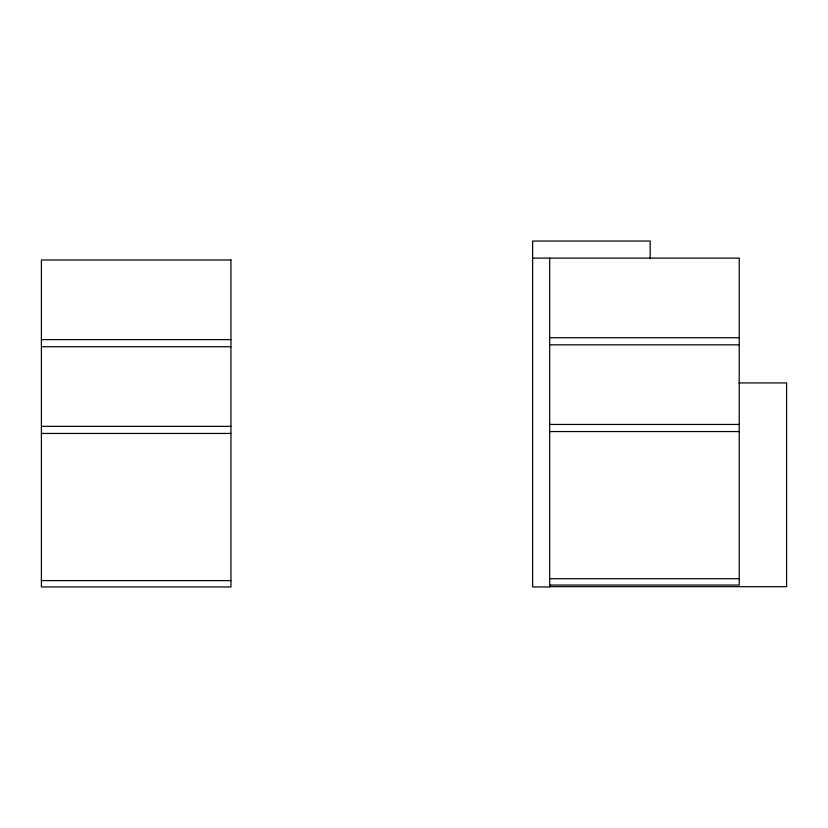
<?xml version="1.0" encoding="UTF-8"?>
<svg xmlns="http://www.w3.org/2000/svg" width="828" height="828" viewBox="0 0 828 828"><rect width="100%" height="100%" fill="white"/><g stroke="black" fill="none" stroke-linecap="round" stroke-linejoin="round"><path stroke-width="1.24" d="M532.621 258.108L739.218 258.108L739.218 585.054L549.678 585.054M549.678 337.72L739.218 337.72M41.4 339.615L230.94 339.615M549.678 344.831L739.218 344.831M41.4 346.725L230.94 346.725M738.959 382.919L786.6 382.919L786.6 586.679L549.678 586.679M549.678 424.443L739.218 424.443M41.4 426.337L230.94 426.337M549.678 431.554L739.218 431.554M41.4 433.448L230.94 433.448M549.678 578.7L739.218 578.7M41.4 580.604L230.94 580.604M650.177 258.108L650.177 241.051L532.621 241.051L532.621 586.948L549.678 586.948L549.678 258.108M230.94 260.002L41.4 260.002L41.4 586.948L230.94 586.948L230.94 260.002"/></g></svg>
